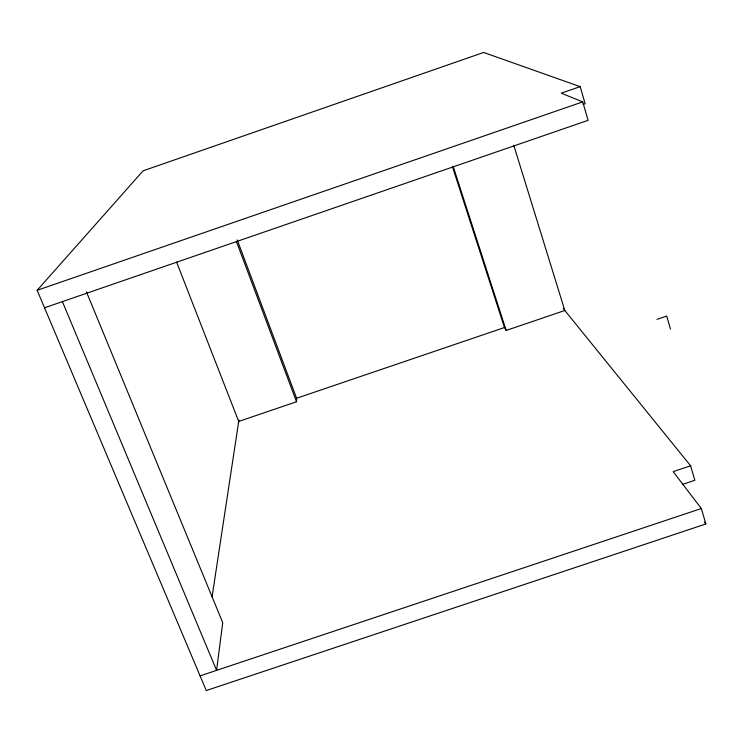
<?xml version="1.0" encoding="UTF-8"?>
<svg xmlns="http://www.w3.org/2000/svg" width="743" height="743" viewBox="0 0 743 743"><rect width="100%" height="100%" fill="white"/><g stroke="black" fill="none" stroke-linecap="round" stroke-linejoin="round"><path stroke-width="1.11" d="M176.555 262.01L238.698 421.43L296.531 401.759L296.596 398.257L237.24 239.915M212.099 596.722L238.912 420.064M682.873 484.287L694.844 480.284L690.628 465.787L673.158 471.638L701.346 508.528L705.85 523.973L206.285 690.535L37.15 290.309L143.102 170.816L483.647 52.465L580.172 86.643L585.15 103.732L583.06 104.457M580.172 86.643L561.262 93.181L582.726 101.884L588.103 120.329L44.534 307.778M37.15 290.309L582.726 101.884M296.253 398.378L504.506 327.524M452.385 166.506L504.46 327.542L506.178 330.449L564.819 310.5L513.775 145.294M656.923 319.36L666.722 316.044L670.483 329.13M200.09 675.87L701.346 508.528M563.324 308.661L690.628 465.787M704.466 522.125L705.85 523.973M62.403 301.621L216.584 670.362L222.733 622.662L86.448 291.878M236.367 241.382L296.531 401.759M453.1 166.218L506.178 330.449"/></g></svg>
